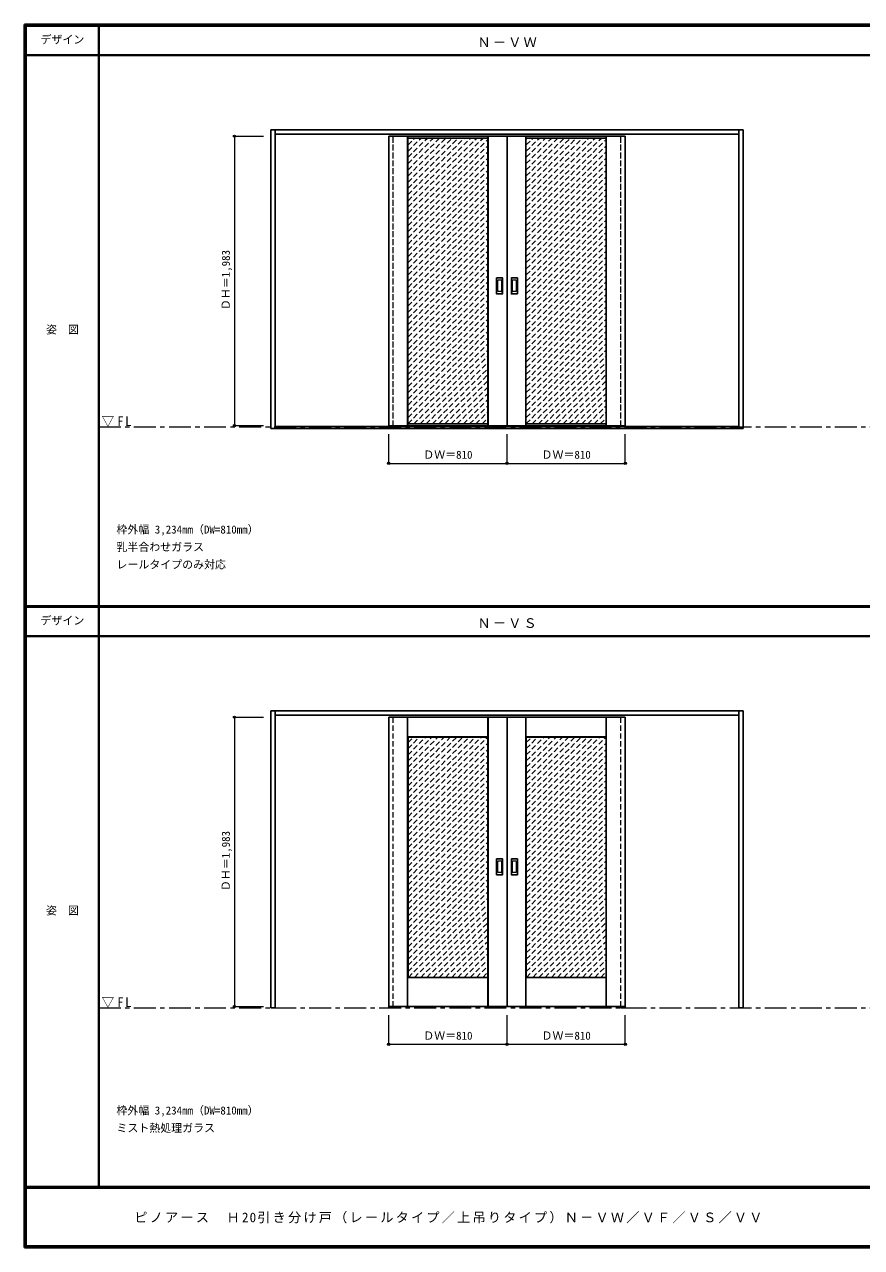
# Model space of a CAD drawing. Units: millimetres, scale not verified. Extents: x -6000 to 5700, y -4307 to 4260.
# Drawn here: x -6000 to -267, y -4205 to 4175 of the extents above; entities that cross this region are included whole.
import ezdxf
from ezdxf.enums import TextEntityAlignment as Align

# ---------------------------------------------------------------- set-up
doc = ezdxf.new("R2010")
doc.units = ezdxf.units.MM
doc.header["$LTSCALE"] = 30
doc.header["$PDMODE"] = 32
doc.header["$PDSIZE"] = 15
doc.linetypes.add('CHAIN1', pattern=[8, 5, -1, 1, -1])
doc.linetypes.add('DASHED1', pattern=[1.8, 1.2, -0.6])
for name, color, linetype, lineweight in [('0-1_通り芯', 7, 'CHAIN1', 18), ('0-2_扉', 3, 'Continuous', 25), ('0-3_仕上げ', 7, 'Continuous', 18), ('0-4_枠', 3, 'Continuous', 25), ('0-6_引手', 7, 'Continuous', 18), ('0-B_寸法', 7, 'Continuous', 9), ('0-C_ハッチ', 4, 'DASHED1', 9), ('F-1_枠', 6, 'Continuous', 40)]:
    doc.layers.add(name, color=color, linetype=linetype, lineweight=lineweight)
doc.layers.add('0-A_文字', color=7, linetype='Continuous')
doc.layers.add('F-A_文字', color=7, linetype='Continuous')
doc.styles.add('ＭＳ ゴシック', font='')
doc.styles.get('ＭＳ ゴシック').set_extended_font_data('MS Gothic')

msp = doc.modelspace()

# ---------------------------------------------------------------- linework, layer by layer
at = {"layer": '0-1_通り芯'}
for p, q in [((-5490, 1418), (5690, 1418)), ((-5490, -2562.5), (5690, -2562.5))]:
    msp.add_line(p, q, dxfattribs=at)
at = {"layer": '0-2_扉'}
for p, q in [((-3505, 1426), (-3505, 3409)), ((-3505, 3409), (-2695, 3409)), ((-2695, 1426), (-2695, 3409)), ((-1885, 3409), (-2695, 3409)), ((-1885, 1426), (-1885, 3409)), ((-3505, 1426), (-2695, 1426)), ((-1885, 1426), (-2695, 1426)), ((-3505, -571), (-2695, -571)), ((-3505, -2554), (-3505, -571)), ((-1885, -571), (-2695, -571)), ((-2695, -2554), (-2695, -571)), ((-1885, -2554), (-1885, -571)), ((-3505, -2554), (-2695, -2554)), ((-1885, -2554), (-2695, -2554))]:
    msp.add_line(p, q, dxfattribs=at)
at = {"layer": '0-2_扉', "color": 4, "linetype": 'DASHED1', "lineweight": 9}
for p, q in [((-3475, 1426), (-3475, 3409)), ((-1915, 1426), (-1915, 3409)), ((-3475, -2554), (-3475, -571)), ((-1915, -2554), (-1915, -571))]:
    msp.add_line(p, q, dxfattribs=at)
at = {"layer": '0-3_仕上げ'}
for p, q in [((-3377, 1426), (-3377, 3409)), ((-3373, 1426), (-3373, 3409)), ((-2827, 1426), (-2827, 3409)), ((-2823, 1426), (-2823, 3409)), ((-2567, 1426), (-2567, 3409)), ((-2563, 1426), (-2563, 3409)), ((-2017, 1426), (-2017, 3409)), ((-2013, 1426), (-2013, 3409)), ((-3377, -2554), (-3377, -571)), ((-3375.5, -706.5), (-3375.5, -571)), ((-3374, -705), (-3374, -571)), ((-2826, -705), (-2826, -571)), ((-2824.5, -706.5), (-2824.5, -571)), ((-2823, -2554), (-2823, -571)), ((-2567, -2554), (-2567, -571)), ((-2565.5, -706.5), (-2565.5, -571)), ((-2564, -705), (-2564, -571)), ((-2016, -705), (-2016, -571)), ((-2014.5, -706.5), (-2014.5, -571)), ((-2013, -2554), (-2013, -571)), ((-3374, -705), (-3375.5, -706.5)), ((-3373, -709), (-3375.5, -706.5)), ((-2826, -705), (-3374, -705)), ((-2824.5, -706.5), (-2827, -709)), ((-2826, -705), (-2824.5, -706.5)), ((-2564, -705), (-2565.5, -706.5)), ((-2563, -709), (-2565.5, -706.5)), ((-2016, -705), (-2564, -705)), ((-2014.5, -706.5), (-2017, -709)), ((-2016, -705), (-2014.5, -706.5)), ((-3375.5, -2554), (-3375.5, -2356.5)), ((-3374, -2554), (-3374, -2358)), ((-2827, -2354), (-2824.5, -2356.5)), ((-2826, -2358), (-2824.5, -2356.5)), ((-2824.5, -2554), (-2824.5, -2356.5)), ((-2565.5, -2554), (-2565.5, -2356.5)), ((-2564, -2554), (-2564, -2358)), ((-2017, -2354), (-2014.5, -2356.5)), ((-2016, -2358), (-2014.5, -2356.5)), ((-2014.5, -2554), (-2014.5, -2356.5))]:
    msp.add_line(p, q, dxfattribs=at)
at = {"layer": '0-3_仕上げ', "color": 3, "lineweight": 25}
for p, q in [((-2827, 3397), (-3373, 3397)), ((-2017, 3397), (-2563, 3397)), ((-3373, 1438), (-2827, 1438)), ((-2563, 1438), (-2017, 1438)), ((-3373, -2354), (-3373, -709)), ((-2827, -709), (-3373, -709)), ((-2827, -2354), (-2827, -709)), ((-2563, -2354), (-2563, -709)), ((-2017, -709), (-2563, -709)), ((-2017, -2354), (-2017, -709)), ((-2827, -2354), (-3373, -2354)), ((-2017, -2354), (-2563, -2354))]:
    msp.add_line(p, q, dxfattribs=at)
at = {"layer": '0-3_仕上げ'}
for points in [[(-2826, -2554), (-2826, -2358), (-3374, -2358), (-3375.5, -2356.5), (-3373, -2354)], [(-2016, -2554), (-2016, -2358), (-2564, -2358), (-2565.5, -2356.5), (-2563, -2354)]]:
    msp.add_lwpolyline(points, dxfattribs=at)
at = {"layer": '0-4_枠'}
for p, q in [((-4312, 3453), (-1078, 3453)), ((-4312, 1406), (-4312, 3453)), ((-4282, 1406), (-4282, 3453)), ((-1108, 1406), (-1108, 3453)), ((-1078, 1406), (-1078, 3453)), ((-4282, 3423), (-1108, 3423)), ((-1078, 1406), (-4312, 1406)), ((-1108, 1421), (-4282, 1421)), ((-4312, -2562.5), (-4312, -527.5)), ((-4312, -527.5), (-1078, -527.5)), ((-4282, -2562.5), (-4282, -527.5)), ((-4282, -557.5), (-1108, -557.5)), ((-1108, -2562.5), (-1108, -527.5)), ((-1078, -2562.5), (-1078, -527.5)), ((-4282, -2562.5), (-4312, -2562.5)), ((-3505, -2554), (-3505, -2562.5)), ((-3505, -2562.5), (-3475, -2562.5)), ((-3475, -2554), (-3475, -2562.5)), ((-1915, -2554), (-1915, -2562.5)), ((-1915, -2562.5), (-1885, -2562.5)), ((-1885, -2554), (-1885, -2562.5)), ((-1078, -2562.5), (-1108, -2562.5))]:
    msp.add_line(p, q, dxfattribs=at)
at = {"layer": '0-4_枠', "color": 4, "linetype": 'DASHED1', "lineweight": 9}
for p, q in [((-3505, 1421), (-3505, 3423)), ((-3475, 1421), (-3475, 3423)), ((-1915, 1421), (-1915, 3423)), ((-1885, 1421), (-1885, 3423)), ((-3505, -2554), (-3505, -557.5)), ((-3475, -2554), (-3475, -557.5)), ((-1915, -2554), (-1915, -557.5)), ((-1885, -2554), (-1885, -557.5))]:
    msp.add_line(p, q, dxfattribs=at)
at = {"layer": '0-6_引手', "color": 3, "lineweight": 25}
for p, q in [((-2767, 2330), (-2767, 2437)), ((-2726.5, 2438.5), (-2765.5, 2438.5)), ((-2725, 2437), (-2725, 2330)), ((-2665, 2330), (-2665, 2437)), ((-2624.5, 2438.5), (-2663.5, 2438.5)), ((-2623, 2437), (-2623, 2330)), ((-2726.5, 2328.5), (-2765.5, 2328.5)), ((-2624.5, 2328.5), (-2663.5, 2328.5)), ((-2767, -1650), (-2767, -1543)), ((-2726.5, -1541.5), (-2765.5, -1541.5)), ((-2725, -1543), (-2725, -1650)), ((-2665, -1650), (-2665, -1543)), ((-2624.5, -1541.5), (-2663.5, -1541.5)), ((-2623, -1543), (-2623, -1650)), ((-2726.5, -1651.5), (-2765.5, -1651.5)), ((-2624.5, -1651.5), (-2663.5, -1651.5))]:
    msp.add_line(p, q, dxfattribs=at)
at = {"layer": '0-6_引手'}
for p, q in [((-2758.5, 2346), (-2758.5, 2421)), ((-2735, 2422.5), (-2757, 2422.5)), ((-2733.5, 2421), (-2733.5, 2346)), ((-2656.5, 2346), (-2656.5, 2421)), ((-2633, 2422.5), (-2655, 2422.5)), ((-2631.5, 2421), (-2631.5, 2346)), ((-2735, 2344.5), (-2757, 2344.5)), ((-2633, 2344.5), (-2655, 2344.5)), ((-2758.5, -1634), (-2758.5, -1559)), ((-2735, -1557.5), (-2757, -1557.5)), ((-2733.5, -1559), (-2733.5, -1634)), ((-2656.5, -1634), (-2656.5, -1559)), ((-2633, -1557.5), (-2655, -1557.5)), ((-2631.5, -1559), (-2631.5, -1634)), ((-2735, -1635.5), (-2757, -1635.5)), ((-2633, -1635.5), (-2655, -1635.5))]:
    msp.add_line(p, q, dxfattribs=at)
at = {"layer": '0-6_引手', "color": 3, "lineweight": 25}
for centre, start, end in [((-2765.5, 2437), 90, 180), ((-2726.5, 2437), 0, 90), ((-2663.5, 2437), 90, 180), ((-2624.5, 2437), 0, 90), ((-2765.5, 2330), 180, 270), ((-2726.5, 2330), 270, 0), ((-2663.5, 2330), 180, 270), ((-2624.5, 2330), 270, 0), ((-2765.5, -1543), 90, 180), ((-2726.5, -1543), 0, 90), ((-2663.5, -1543), 90, 180), ((-2624.5, -1543), 0, 90), ((-2765.5, -1650), 180, 270), ((-2726.5, -1650), 270, 0), ((-2663.5, -1650), 180, 270), ((-2624.5, -1650), 270, 0)]:
    msp.add_arc(centre, 1.5, start, end, dxfattribs=at)
at = {"layer": '0-6_引手'}
for centre, start, end in [((-2757, 2421), 90, 180), ((-2735, 2421), 0, 90), ((-2655, 2421), 90, 180), ((-2633, 2421), 0, 90), ((-2757, 2346), 180, 270), ((-2735, 2346), 270, 0), ((-2655, 2346), 180, 270), ((-2633, 2346), 270, 0), ((-2757, -1559), 90, 180), ((-2735, -1559), 0, 90), ((-2655, -1559), 90, 180), ((-2633, -1559), 0, 90), ((-2757, -1634), 180, 270), ((-2735, -1634), 270, 0), ((-2655, -1634), 180, 270), ((-2633, -1634), 270, 0)]:
    msp.add_arc(centre, 1.5, start, end, dxfattribs=at)
at = {"layer": '0-B_寸法', "color": 4}
for p, q in [((-4562, 3409.5), (-4362, 3409.5)), ((-4562, 3409.5), (-4562, 1426.5)), ((-4562, 1426.5), (-4362, 1426.5)), ((-3505, 1168), (-3505, 1368)), ((-2695, 1168), (-2695, 1368)), ((-1885, 1168), (-1885, 1368)), ((-3505, 1168), (-1885, 1168)), ((-4562, -571), (-4362, -571)), ((-4562, -571), (-4562, -2554)), ((-4562, -2554), (-4362, -2554)), ((-3505, -2812.5), (-3505, -2612.5)), ((-2695, -2812.5), (-2695, -2612.5)), ((-1885, -2812.5), (-1885, -2612.5)), ((-3505, -2812.5), (-1885, -2812.5))]:
    msp.add_line(p, q, dxfattribs=at)
at = {"layer": '0-B_寸法'}
for p in [(-4562, 3409.5), (-4562, 1426.5), (-3505, 1168), (-2695, 1168), (-1885, 1168), (-4562, -571), (-4562, -2554), (-3505, -2812.5), (-2695, -2812.5), (-1885, -2812.5)]:
    msp.add_point(p, dxfattribs=at)
at = {"layer": '0-C_ハッチ'}
for p, q in [((-3373, 2882.8), (-2858.8, 3397)), ((-3373, 2925.23), (-2901.23, 3397)), ((-3373, 2967.65), (-2943.65, 3397)), ((-3373, 3010.08), (-2986.08, 3397)), ((-3373, 3052.5), (-3028.5, 3397)), ((-3373, 3094.93), (-3070.93, 3397)), ((-3373, 3137.36), (-3113.36, 3397)), ((-3373, 3179.78), (-3155.78, 3397)), ((-3373, 3222.21), (-3198.21, 3397)), ((-3373, 3264.64), (-3240.64, 3397)), ((-3373, 3307.06), (-3283.06, 3397)), ((-3373, 3349.49), (-3325.49, 3397)), ((-3373, 3391.92), (-3367.92, 3397)), ((-3373, 2840.37), (-2827, 3386.37)), ((-2563, 2882.8), (-2048.8, 3397)), ((-2563, 2925.23), (-2091.23, 3397)), ((-2563, 2967.65), (-2133.65, 3397)), ((-2563, 3010.08), (-2176.08, 3397)), ((-2563, 3052.5), (-2218.5, 3397)), ((-2563, 3094.93), (-2260.93, 3397)), ((-2563, 3137.36), (-2303.36, 3397)), ((-2563, 3179.78), (-2345.78, 3397)), ((-2563, 3222.21), (-2388.21, 3397)), ((-2563, 3264.64), (-2430.64, 3397)), ((-2563, 3307.06), (-2473.06, 3397)), ((-2563, 3349.49), (-2515.49, 3397)), ((-2563, 3391.92), (-2557.92, 3397)), ((-2563, 2840.37), (-2017, 3386.37)), ((-3373, 2797.95), (-2827, 3343.95)), ((-3373, 2755.52), (-2827, 3301.52)), ((-2563, 2797.95), (-2017, 3343.95)), ((-2563, 2755.52), (-2017, 3301.52)), ((-3373, 2713.09), (-2827, 3259.09)), ((-3373, 2670.67), (-2827, 3216.67)), ((-2563, 2713.09), (-2017, 3259.09)), ((-2563, 2670.67), (-2017, 3216.67)), ((-3373, 2628.24), (-2827, 3174.24)), ((-3373, 2585.81), (-2827, 3131.81)), ((-2563, 2628.24), (-2017, 3174.24)), ((-2563, 2585.81), (-2017, 3131.81)), ((-3373, 2543.39), (-2827, 3089.39)), ((-3373, 2500.96), (-2827, 3046.96)), ((-2563, 2543.39), (-2017, 3089.39)), ((-2563, 2500.96), (-2017, 3046.96)), ((-3373, 2458.53), (-2827, 3004.53)), ((-3373, 2416.11), (-2827, 2962.11)), ((-2563, 2458.53), (-2017, 3004.53)), ((-2563, 2416.11), (-2017, 2962.11)), ((-3373, 2373.68), (-2827, 2919.68)), ((-3373, 2331.26), (-2827, 2877.26)), ((-2563, 2373.68), (-2017, 2919.68)), ((-2563, 2331.26), (-2017, 2877.26)), ((-3373, 2288.83), (-2827, 2834.83)), ((-3373, 2246.4), (-2827, 2792.4)), ((-2563, 2288.83), (-2017, 2834.83)), ((-2563, 2246.4), (-2017, 2792.4)), ((-3373, 2203.98), (-2827, 2749.98)), ((-3373, 2161.55), (-2827, 2707.55)), ((-2563, 2203.98), (-2017, 2749.98)), ((-2563, 2161.55), (-2017, 2707.55)), ((-3373, 2119.12), (-2827, 2665.12)), ((-3373, 2076.7), (-2827, 2622.7)), ((-2563, 2119.12), (-2017, 2665.12)), ((-2563, 2076.7), (-2017, 2622.7)), ((-3373, 2034.27), (-2827, 2580.27)), ((-3373, 1991.84), (-2827, 2537.84)), ((-2563, 2034.27), (-2017, 2580.27)), ((-2563, 1991.84), (-2017, 2537.84)), ((-3373, 1949.42), (-2827, 2495.42)), ((-3373, 1906.99), (-2827, 2452.99)), ((-2563, 1949.42), (-2017, 2495.42)), ((-2563, 1906.99), (-2017, 2452.99)), ((-3373, 1864.56), (-2827, 2410.56)), ((-3373, 1822.14), (-2827, 2368.14)), ((-2563, 1864.56), (-2017, 2410.56)), ((-2563, 1822.14), (-2017, 2368.14)), ((-3373, 1779.71), (-2827, 2325.71)), ((-3373, 1737.29), (-2827, 2283.29)), ((-2563, 1779.71), (-2017, 2325.71)), ((-2563, 1737.29), (-2017, 2283.29)), ((-3373, 1694.86), (-2827, 2240.86)), ((-3373, 1652.43), (-2827, 2198.43)), ((-2563, 1694.86), (-2017, 2240.86)), ((-2563, 1652.43), (-2017, 2198.43)), ((-3373, 1610.01), (-2827, 2156.01)), ((-3373, 1567.58), (-2827, 2113.58)), ((-2563, 1610.01), (-2017, 2156.01)), ((-2563, 1567.58), (-2017, 2113.58)), ((-3373, 1525.15), (-2827, 2071.15)), ((-3373, 1482.73), (-2827, 2028.73)), ((-2563, 1525.15), (-2017, 2071.15)), ((-2563, 1482.73), (-2017, 2028.73)), ((-3373, 1440.3), (-2827, 1986.3)), ((-3332.87, 1438), (-2827, 1943.87)), ((-2563, 1440.3), (-2017, 1986.3)), ((-2522.87, 1438), (-2017, 1943.87)), ((-3290.45, 1438), (-2827, 1901.45)), ((-3248.02, 1438), (-2827, 1859.02)), ((-2480.45, 1438), (-2017, 1901.45)), ((-2438.02, 1438), (-2017, 1859.02)), ((-3205.6, 1438), (-2827, 1816.6)), ((-3163.17, 1438), (-2827, 1774.17)), ((-2395.6, 1438), (-2017, 1816.6)), ((-2353.17, 1438), (-2017, 1774.17)), ((-3120.74, 1438), (-2827, 1731.74)), ((-3078.32, 1438), (-2827, 1689.32)), ((-2310.74, 1438), (-2017, 1731.74)), ((-2268.32, 1438), (-2017, 1689.32)), ((-3035.89, 1438), (-2827, 1646.89)), ((-2993.46, 1438), (-2827, 1604.46)), ((-2225.89, 1438), (-2017, 1646.89)), ((-2183.46, 1438), (-2017, 1604.46)), ((-2951.04, 1438), (-2827, 1562.04)), ((-2908.61, 1438), (-2827, 1519.61)), ((-2141.04, 1438), (-2017, 1562.04)), ((-2098.61, 1438), (-2017, 1519.61)), ((-2866.18, 1438), (-2827, 1477.18)), ((-2056.18, 1438), (-2017, 1477.18)), ((-3373, -743.94), (-3338.06, -709)), ((-3373, -1253.06), (-2828.94, -709)), ((-3373, -1210.63), (-2871.37, -709)), ((-3373, -1168.2), (-2913.8, -709)), ((-3373, -1125.78), (-2956.22, -709)), ((-3373, -1083.35), (-2998.65, -709)), ((-3373, -1040.93), (-3041.07, -709)), ((-3373, -998.5), (-3083.5, -709)), ((-3373, -956.07), (-3125.93, -709)), ((-3373, -913.65), (-3168.35, -709)), ((-3373, -871.22), (-3210.78, -709)), ((-3373, -828.79), (-3253.21, -709)), ((-3373, -786.37), (-3295.63, -709)), ((-3373, -1295.48), (-2827, -749.48)), ((-2563, -743.94), (-2528.06, -709)), ((-2563, -1253.06), (-2018.94, -709)), ((-2563, -1210.63), (-2061.37, -709)), ((-2563, -1168.2), (-2103.8, -709)), ((-2563, -1125.78), (-2146.22, -709)), ((-2563, -1083.35), (-2188.65, -709)), ((-2563, -1040.93), (-2231.07, -709)), ((-2563, -998.5), (-2273.5, -709)), ((-2563, -956.07), (-2315.93, -709)), ((-2563, -913.65), (-2358.35, -709)), ((-2563, -871.22), (-2400.78, -709)), ((-2563, -828.79), (-2443.21, -709)), ((-2563, -786.37), (-2485.63, -709)), ((-2563, -1295.48), (-2017, -749.48)), ((-3373, -1337.91), (-2827, -791.91)), ((-3373, -1380.34), (-2827, -834.34)), ((-2563, -1337.91), (-2017, -791.91)), ((-2563, -1380.34), (-2017, -834.34)), ((-3373, -1422.76), (-2827, -876.76)), ((-3373, -1465.19), (-2827, -919.19)), ((-2563, -1422.76), (-2017, -876.76)), ((-2563, -1465.19), (-2017, -919.19)), ((-3373, -1507.62), (-2827, -961.62)), ((-3373, -1550.04), (-2827, -1004.04)), ((-2563, -1507.62), (-2017, -961.62)), ((-2563, -1550.04), (-2017, -1004.04)), ((-3373, -1592.47), (-2827, -1046.47)), ((-3373, -1634.9), (-2827, -1088.9)), ((-2563, -1592.47), (-2017, -1046.47)), ((-2563, -1634.9), (-2017, -1088.9)), ((-3373, -1677.32), (-2827, -1131.32)), ((-2563, -1677.32), (-2017, -1131.32)), ((-3373, -1719.75), (-2827, -1173.75)), ((-3373, -1762.17), (-2827, -1216.17)), ((-2563, -1719.75), (-2017, -1173.75)), ((-2563, -1762.17), (-2017, -1216.17)), ((-3373, -1804.6), (-2827, -1258.6)), ((-3373, -1847.03), (-2827, -1301.03)), ((-2563, -1804.6), (-2017, -1258.6)), ((-2563, -1847.03), (-2017, -1301.03)), ((-3373, -1889.45), (-2827, -1343.45)), ((-3373, -1931.88), (-2827, -1385.88)), ((-2563, -1889.45), (-2017, -1343.45)), ((-2563, -1931.88), (-2017, -1385.88)), ((-3373, -1974.31), (-2827, -1428.31)), ((-3373, -2016.73), (-2827, -1470.73)), ((-2563, -1974.31), (-2017, -1428.31)), ((-2563, -2016.73), (-2017, -1470.73)), ((-3373, -2059.16), (-2827, -1513.16)), ((-3373, -2101.59), (-2827, -1555.59)), ((-2563, -2059.16), (-2017, -1513.16)), ((-2563, -2101.59), (-2017, -1555.59)), ((-3373, -2144.01), (-2827, -1598.01)), ((-3373, -2186.44), (-2827, -1640.44)), ((-2563, -2144.01), (-2017, -1598.01)), ((-2563, -2186.44), (-2017, -1640.44)), ((-3373, -2228.87), (-2827, -1682.87)), ((-3373, -2271.29), (-2827, -1725.29)), ((-2563, -2228.87), (-2017, -1682.87)), ((-2563, -2271.29), (-2017, -1725.29)), ((-3373, -2313.72), (-2827, -1767.72)), ((-3370.86, -2354), (-2827, -1810.14)), ((-2563, -2313.72), (-2017, -1767.72)), ((-2560.86, -2354), (-2017, -1810.14)), ((-3328.43, -2354), (-2827, -1852.57)), ((-3286, -2354), (-2827, -1895)), ((-2518.43, -2354), (-2017, -1852.57)), ((-2476, -2354), (-2017, -1895)), ((-3243.58, -2354), (-2827, -1937.42)), ((-3201.15, -2354), (-2827, -1979.85)), ((-2433.58, -2354), (-2017, -1937.42)), ((-2391.15, -2354), (-2017, -1979.85)), ((-3158.72, -2354), (-2827, -2022.28)), ((-3116.3, -2354), (-2827, -2064.7)), ((-2348.72, -2354), (-2017, -2022.28)), ((-2306.3, -2354), (-2017, -2064.7)), ((-3073.87, -2354), (-2827, -2107.13)), ((-3031.44, -2354), (-2827, -2149.56)), ((-2263.87, -2354), (-2017, -2107.13)), ((-2221.44, -2354), (-2017, -2149.56)), ((-2989.02, -2354), (-2827, -2191.98)), ((-2946.59, -2354), (-2827, -2234.41)), ((-2179.02, -2354), (-2017, -2191.98)), ((-2136.59, -2354), (-2017, -2234.41)), ((-2904.17, -2354), (-2827, -2276.83)), ((-2861.74, -2354), (-2827, -2319.26)), ((-2094.17, -2354), (-2017, -2276.83)), ((-2051.74, -2354), (-2017, -2319.26))]:
    msp.add_line(p, q, dxfattribs=at)
at = {"layer": 'F-1_枠'}
for p, q in [((-6000, 4175), (5700, 4175)), ((-6000, 4175), (-6000, -4205)), ((-6000, 4170), (5700, 4170)), ((-6000, 4165), (5700, 4165)), ((-5995, 4175), (-5995, -4205)), ((-5990, 4175), (-5990, -4205)), ((-5490, 4175), (-5490, -3790)), ((-6000, 3965), (5700, 3965)), ((-6000, 190.5), (5700, 190.5)), ((-6000, 187.5), (5700, 187.5)), ((-6000, 184.5), (5700, 184.5)), ((-6000, -15.5), (5700, -15.5)), ((5700, -3790), (-6000, -3790)), ((5700, -3795), (-6000, -3795)), ((5700, -4195), (-6000, -4195)), ((5700, -4200), (-6000, -4200)), ((5700, -4205), (-6000, -4205))]:
    msp.add_line(p, q, dxfattribs=at)

# ---------------------------------------------------------------- texts
at = {"layer": '0-A_文字', "style": 'ＭＳ ゴシック'}
for s, p in [('枠外幅 3,234mm（DW=810mm）', (-5370, 670.5)), ('乳半合わせガラス', (-5370, 550.5)), ('レールタイプのみ対応', (-5370, 430.5)), ('枠外幅 3,234mm（DW=810mm）', (-5370, -3310)), ('ミスト熱処理ガラス', (-5370, -3430))]:
    msp.add_text(s, height=54.99, dxfattribs=at).set_placement(p, align=Align.BOTTOM_LEFT)
at = {"layer": '0-A_文字', "char_height": 65.98, "attachment_point": 7, "style": 'ＭＳ ゴシック'}
for s, insert in [('\\T1.17;Ｎ－ＶＷ', (-2897.5, 4020)), ('\\T1.26;\\W0.95;▽FL', (-5471.25, 1418)), ('\\T1.17;Ｎ－ＶＳ', (-2897.5, 39.5)), ('\\T1.26;\\W0.95;▽FL', (-5471.25, -2562.5))]:
    msp.add_mtext(s, dxfattribs=dict(at, insert=insert))
at = {"layer": '0-B_寸法', "style": 'ＭＳ ゴシック'}
for p in [(-4577, 2217.75), (-4577, -1762.75)]:
    msp.add_text('ＤＨ＝1,983', height=54.99, rotation=90, dxfattribs=at).set_placement(p, align=Align.BOTTOM_LEFT)
for p in [(-3268.75, 1183), (-2458.75, 1183), (-3268.75, -2797.5), (-2458.75, -2797.5)]:
    msp.add_text('ＤＷ＝810', height=54.99, dxfattribs=at).set_placement(p, align=Align.BOTTOM_LEFT)
at = {"layer": 'F-A_文字', "style": 'ＭＳ ゴシック'}
for s, p in [('デザイン', (-5890, 4027.5)), ('姿\u3000図', (-5852.5, 2040.25)), ('デザイン', (-5890, 47)), ('姿\u3000図', (-5852.5, -1940.25))]:
    msp.add_text(s, height=54.99, dxfattribs=at).set_placement(p, align=Align.BOTTOM_LEFT)
at = {"layer": 'F-A_文字', "insert": (-5247.55, -4040), "char_height": 65.98, "attachment_point": 7, "style": 'ＭＳ ゴシック'}
msp.add_mtext('\\T1.17;ピノアース\u3000Ｈ20引き分け戸（レールタイプ／上吊りタイプ）Ｎ－ＶＷ／ＶＦ／ＶＳ／ＶＶ', dxfattribs=at)

doc.saveas('drawing.dxf')
